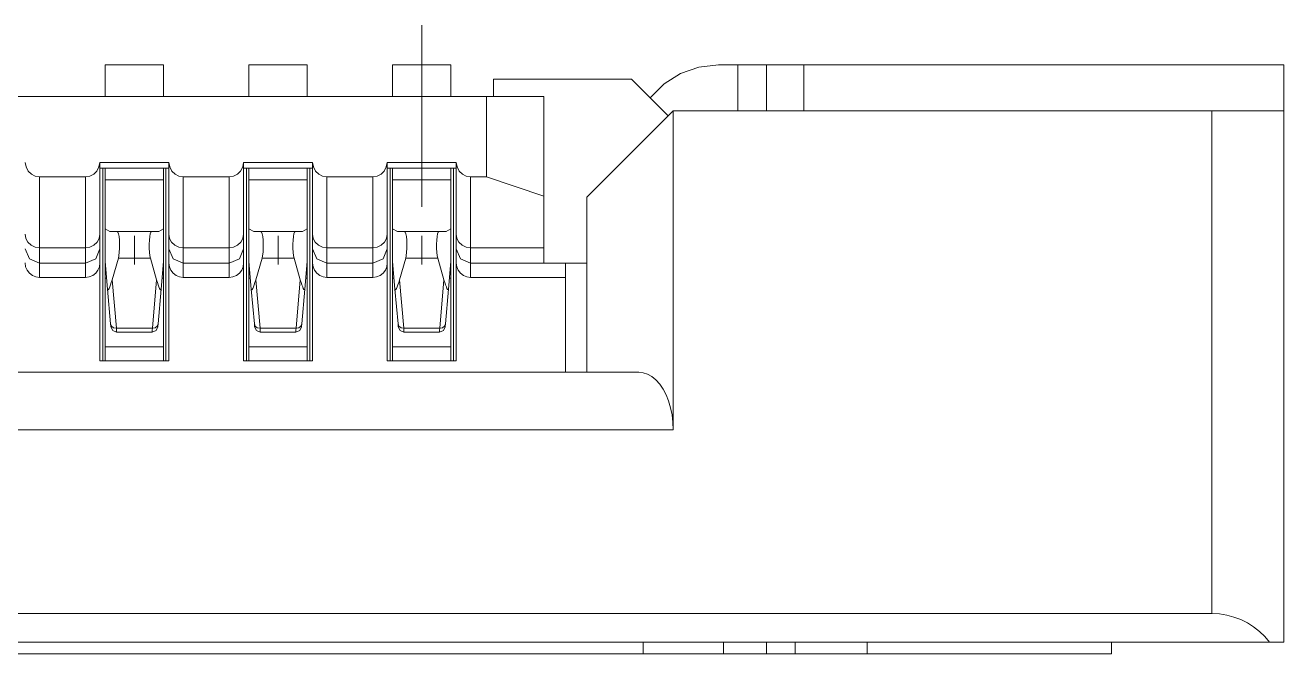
# Model space of a CAD drawing. Extents: x 88 to 882, y -532 to 166.
# Drawn here: x 356.8 to 429.8, y -143.3 to -106.8 of the extents above; entities that cross this region are included whole.
import ezdxf

# ---------------------------------------------------------------- set-up
doc = ezdxf.new("R2010")
doc.units = 0
doc.layers.add('Layer 1', color=7, linetype='BYLAYER', lineweight=5)

msp = doc.modelspace()

# ---------------------------------------------------------------- linework, layer by layer
at = {"layer": 'Layer 1'}
for p, q in [((379.769, -117.34807), (379.769, -106.804)), ((361.41116, -110.93844), (361.411, -109.104)), ((361.41116, -109.1041), (364.795, -109.104)), ((364.79484, -110.93844), (364.795, -109.104)), ((369.74516, -110.93844), (369.745, -109.104)), ((369.74516, -109.10396), (373.129, -109.104)), ((373.12884, -110.93844), (373.129, -109.104)), ((378.07616, -110.93844), (378.076, -109.104)), ((378.07616, -109.10396), (381.46, -109.104)), ((381.45984, -110.93844), (381.46, -109.104)), ((394.783065, -109.609421), (395.848542, -109.233492)), ((395.848542, -109.233492), (396.9844, -109.10389)), ((396.98429, -109.104), (398.102, -109.104)), ((399.767, -109.104), (398.102, -109.104)), ((398.10243, -109.104), (398.102, -111.771)), ((401.935, -109.1036), (399.767, -109.104)), ((399.7678, -109.104), (399.767, -111.771)), ((401.935, -111.7711), (401.935, -109.104)), ((401.9353, -109.104), (429.768, -109.104)), ((429.768, -109.10396), (429.768, -111.771)), ((383.9344, -109.9398), (383.935, -110.938)), ((391.93583, -109.93979), (383.935, -109.939)), ((394.06096, -112.0621), (391.93583, -109.93979)), ((393.022, -111.023), (393.827655, -110.212362)), ((393.827655, -110.212362), (394.783065, -109.609421)), ((383.52, -110.93887), (134.352, -110.938)), ((386.85, -110.938), (383.52, -110.938)), ((383.52, -110.93887), (383.52, -115.604)), ((386.85, -116.73227), (386.85, -110.938)), ((394.35197, -111.7714), (389.351, -116.77237)), ((425.602, -111.771), (394.352, -111.771)), ((394.352, -130.2707), (394.352, -111.771)), ((429.768, -111.7712), (425.602, -111.771)), ((425.6021, -111.771), (425.602, -140.939)), ((429.7678, -142.604), (429.768, -111.771)), ((356.822007, -115.030427), (356.768385, -114.770783)), ((356.943362, -115.264671), (356.822007, -115.030427)), ((357.126806, -115.448115), (356.943362, -115.264671)), ((360.92834, -115.264671), (360.744896, -115.448115)), ((361.049695, -115.030427), (360.92834, -115.264671)), ((361.100495, -114.770783), (361.049695, -115.030427)), ((365.10246, -114.771445), (361.1, -114.771)), ((361.1034, -118.934), (361.103, -114.771)), ((365.1019, -115.104), (361.103, -115.104)), ((361.27, -115.1045), (361.27, -126.272)), ((361.41116, -115.77008), (361.411, -115.104)), ((364.79484, -115.770044), (364.795, -115.104)), ((364.935, -115.1045), (364.936, -126.272)), ((365.1025, -114.77123), (365.102, -118.934)), ((365.156028, -115.030427), (365.102406, -114.770783)), ((365.277383, -115.264671), (365.156028, -115.030427)), ((365.460827, -115.448115), (365.277383, -115.264671)), ((369.259538, -115.264671), (369.076094, -115.448115)), ((369.383716, -115.030427), (369.259538, -115.264671)), ((369.434516, -114.770783), (369.383716, -115.030427)), ((373.43646, -114.771445), (369.434, -114.771)), ((369.435, -118.93377), (369.434, -114.771)), ((373.4361, -115.104), (369.434, -115.104)), ((369.601, -115.1045), (369.601, -126.272)), ((369.74516, -115.77014), (369.745, -115.104)), ((373.12884, -115.770044), (373.129, -115.104)), ((373.269, -115.1045), (373.27, -126.272)), ((373.436, -114.771), (373.436, -118.934)), ((373.487226, -115.030427), (373.436426, -114.770783)), ((373.611404, -115.264671), (373.487226, -115.030427)), ((373.792026, -115.448115), (373.611404, -115.264671)), ((377.593558, -115.264671), (377.410114, -115.448115)), ((377.714913, -115.030427), (377.593558, -115.264671)), ((377.768536, -114.770783), (377.714913, -115.030427)), ((381.77046, -114.771445), (377.768, -114.771)), ((377.769, -118.934), (377.768, -114.771)), ((381.768, -115.104), (377.768, -115.104)), ((377.935, -115.1045), (377.935, -126.272)), ((378.07616, -115.77014), (378.076, -115.104)), ((381.45984, -115.770044), (381.46, -115.104)), ((381.601, -115.1045), (381.601, -126.272)), ((381.767, -114.77123), (381.767, -118.934)), ((381.821246, -115.030427), (381.770446, -114.770783)), ((381.942601, -115.264671), (381.821246, -115.030427)), ((382.126045, -115.448115), (381.942601, -115.264671)), ((357.352584, -115.563826), (357.126806, -115.448115)), ((357.600939, -115.603337), (357.352584, -115.563826)), ((357.60046, -115.603555), (360.268, -115.604)), ((357.601, -119.721), (357.601, -115.604)), ((360.2675, -115.604), (360.268, -119.721)), ((360.519118, -115.563826), (360.26794, -115.603337)), ((360.744896, -115.448115), (360.519118, -115.563826)), ((361.410426, -115.76998), (364.795, -115.77)), ((361.41116, -118.61198), (361.411, -115.77)), ((364.79484, -118.61198), (364.795, -115.77)), ((365.686605, -115.563826), (365.460827, -115.448115)), ((365.93496, -115.603337), (365.686605, -115.563826)), ((365.93446, -115.603555), (368.602, -115.604)), ((365.9347, -119.72162), (365.935, -115.604)), ((368.850316, -115.563826), (368.601961, -115.603337)), ((368.602, -115.604), (368.602, -119.721)), ((369.076094, -115.448115), (368.850316, -115.563826)), ((369.74516, -118.61198), (369.745, -115.77)), ((369.745007, -115.7705), (373.129, -115.77)), ((373.12884, -118.61198), (373.129, -115.77)), ((374.020626, -115.563826), (373.792026, -115.448115)), ((374.268981, -115.603337), (374.020626, -115.563826)), ((374.268, -119.721), (374.269, -115.604)), ((374.26846, -115.603555), (376.936, -115.604)), ((377.184336, -115.563826), (376.935981, -115.603337)), ((376.936, -115.604), (376.936, -119.721)), ((377.410114, -115.448115), (377.184336, -115.563826)), ((378.075424, -115.76997), (381.46, -115.77)), ((378.07616, -118.61198), (378.076, -115.77)), ((381.45984, -118.61198), (381.46, -115.77)), ((382.351823, -115.563826), (382.126045, -115.448115)), ((382.603001, -115.603337), (382.351823, -115.563826)), ((382.60246, -115.603555), (383.52, -115.604)), ((382.603, -119.721), (382.603, -115.604)), ((383.51978, -115.60338), (386.85, -116.73227)), ((386.85, -116.73202), (386.85, -119.721)), ((389.351, -116.77197), (389.351, -126.938)), ((356.768466, -118.934003), (356.810799, -119.176714)), ((361.060943, -119.176712), (361.103276, -118.934001)), ((361.10302, -119.772199), (361.103, -118.934)), ((361.687, -118.77), (361.410422, -118.611956)), ((361.410422, -118.611956), (361.411, -120.509)), ((362.104687, -118.76999), (361.687, -118.77)), ((362.144222, -118.807267), (362.104711, -118.770578)), ((362.105266, -118.77052), (364.1, -118.77)), ((362.180911, -118.908867), (362.144222, -118.807267)), ((362.211956, -119.069734), (362.180911, -118.908867)), ((364.020999, -118.908867), (363.992777, -119.069734)), ((364.057688, -118.807267), (364.020999, -118.908867)), ((364.100021, -118.770578), (364.057688, -118.807267)), ((364.5156, -118.770514), (364.1, -118.77)), ((364.795, -118.61247), (364.5156, -118.770514)), ((364.7942, -118.61206), (364.795, -120.509)), ((365.10198, -118.933801), (365.102, -119.772)), ((365.102173, -118.934002), (365.141684, -119.176713)), ((369.393311, -119.176559), (369.432822, -118.933848)), ((369.4341, -119.772), (369.434, -118.934)), ((370.021, -118.77), (369.744422, -118.611956)), ((369.744422, -118.611956), (369.745, -120.509)), ((370.438509, -118.76999), (370.021, -118.77)), ((370.477978, -118.806353), (370.438467, -118.769664)), ((370.439, -118.77), (372.431, -118.77)), ((370.514667, -118.907953), (370.477978, -118.806353)), ((370.542889, -119.06882), (370.514667, -118.907953)), ((372.354757, -118.907953), (372.326534, -119.06882)), ((372.391446, -118.806353), (372.354757, -118.907953)), ((372.430957, -118.769664), (372.391446, -118.806353)), ((372.8496, -118.770514), (372.431, -118.77)), ((373.129, -118.61247), (372.8496, -118.770514)), ((373.128088, -118.611956), (373.129, -120.509)), ((373.43589, -118.934), (373.436, -119.772)), ((373.436378, -118.934003), (373.475889, -119.176714)), ((377.729055, -119.176714), (377.768566, -118.934003)), ((377.7681, -119.772445), (377.768, -118.934)), ((378.355, -118.77), (378.0756, -118.611956)), ((378.0756, -118.611956), (378.076, -120.509)), ((378.773, -118.7701), (378.355, -118.77)), ((378.812045, -118.807267), (378.772533, -118.770578)), ((378.773089, -118.77052), (380.765, -118.77)), ((378.848733, -118.908867), (378.812045, -118.807267)), ((378.876956, -119.069734), (378.848733, -118.908867)), ((380.688823, -118.908867), (380.657779, -119.069734)), ((380.725512, -118.807267), (380.688823, -118.908867)), ((380.765023, -118.770578), (380.725512, -118.807267)), ((381.183422, -118.770514), (380.765, -118.77)), ((381.46, -118.61247), (381.183422, -118.770514)), ((381.459266, -118.611956), (381.46, -120.509)), ((381.767, -118.93379), (381.767, -119.772)), ((381.767918, -118.934001), (381.810251, -119.176712)), ((356.810799, -119.176714), (356.929332, -119.396847)), ((356.929332, -119.396847), (357.112776, -119.571825)), ((357.112776, -119.571825), (357.344198, -119.684714)), ((357.344198, -119.684714), (357.60102, -119.721403)), ((360.2679, -119.721401), (360.527544, -119.684712)), ((360.527544, -119.684712), (360.758966, -119.571823)), ((360.758966, -119.571823), (360.94241, -119.396845)), ((360.94241, -119.396845), (361.060943, -119.176712)), ((362.231711, -119.275756), (362.211956, -119.069734)), ((362.243, -119.51), (362.231711, -119.275756)), ((362.242762, -119.752), (362.243, -119.51)), ((363.101, -120.68389), (363.101, -119.016)), ((363.970199, -119.275756), (363.961732, -119.51)), ((363.961732, -119.51), (363.962, -119.752)), ((363.992777, -119.069734), (363.970199, -119.275756)), ((365.141684, -119.176713), (365.260217, -119.396846)), ((365.260217, -119.396846), (365.446484, -119.571824)), ((365.446484, -119.571824), (365.677906, -119.684713)), ((365.677906, -119.684713), (365.934728, -119.721402)), ((368.600267, -119.721248), (368.857089, -119.684559)), ((368.857089, -119.684559), (369.088511, -119.57167)), ((369.088511, -119.57167), (369.274778, -119.396692)), ((369.274778, -119.396692), (369.393311, -119.176559)), ((370.565467, -119.274842), (370.542889, -119.06882)), ((370.576756, -119.509086), (370.565467, -119.274842)), ((370.573933, -119.751797), (370.576756, -119.509086)), ((371.435, -120.68389), (371.435, -119.016)), ((372.303957, -119.274842), (372.29549, -119.509086)), ((372.29549, -119.509086), (372.296, -119.752)), ((372.326534, -119.06882), (372.303957, -119.274842)), ((373.475889, -119.176714), (373.594422, -119.396847)), ((373.594422, -119.396847), (373.777866, -119.571825)), ((373.777866, -119.571825), (374.01211, -119.684714)), ((374.01211, -119.684714), (374.268932, -119.721403)), ((376.936011, -119.721403), (377.192833, -119.684714)), ((377.192833, -119.684714), (377.424255, -119.571825)), ((377.424255, -119.571825), (377.610522, -119.396847)), ((377.610522, -119.396847), (377.729055, -119.176714)), ((378.896711, -119.275756), (378.876956, -119.069734)), ((378.908, -119.51), (378.896711, -119.275756)), ((378.907746, -119.752727), (378.908, -119.51)), ((379.769, -120.68389), (379.769, -119.016)), ((380.638023, -119.275756), (380.626735, -119.51)), ((380.626735, -119.51), (380.629557, -119.752711)), ((380.657779, -119.069734), (380.638023, -119.275756)), ((381.810251, -119.176712), (381.928784, -119.396845)), ((381.928784, -119.396845), (382.112228, -119.571823)), ((382.112228, -119.571823), (382.346472, -119.684712)), ((382.346472, -119.684712), (382.603294, -119.721401)), ((357.012214, -120.361231), (356.768445, -119.772445)), ((357.601, -120.605), (357.012214, -120.361231)), ((357.60098, -120.604355), (357.601, -119.721)), ((360.26798, -119.721), (357.601, -119.721)), ((360.85782, -120.360786), (360.267623, -120.604555)), ((360.268, -119.721), (360.268, -120.605)), ((361.103, -119.772), (360.85782, -120.360786)), ((361.103, -120.59891), (361.103, -119.772)), ((362.172999, -120.32838), (361.811755, -121.57016)), ((362.172207, -120.327733), (362.206073, -120.178155)), ((362.1723, -120.32797), (364.03, -120.328)), ((362.206073, -120.178155), (362.228651, -119.9806)), ((362.228651, -119.9806), (362.242762, -119.752)), ((363.962, -119.752), (363.976111, -119.9806)), ((363.976111, -119.9806), (363.998689, -120.178155)), ((363.998689, -120.178155), (364.029733, -120.327733)), ((364.390689, -121.56964), (364.029445, -120.32786)), ((365.1019, -119.77189), (365.102, -120.599)), ((365.346214, -120.361231), (365.102445, -119.772445)), ((365.935, -120.605), (365.346214, -120.361231)), ((365.935, -120.605), (365.935, -119.721)), ((368.60198, -119.721), (365.935, -119.721)), ((368.6012, -119.721), (368.602, -120.605)), ((369.190231, -120.360786), (368.601445, -120.604555)), ((369.434, -119.772), (369.190231, -120.360786)), ((369.4338, -120.598801), (369.434, -119.772)), ((370.507, -120.32838), (370.145756, -121.57016)), ((370.5062, -120.32753), (370.537244, -120.177952)), ((370.507, -120.328), (372.364, -120.328)), ((370.537244, -120.177952), (370.562644, -119.980397)), ((370.562644, -119.980397), (370.573933, -119.751797)), ((372.296, -119.752), (372.307289, -119.9806)), ((372.307289, -119.9806), (372.332689, -120.178155)), ((372.332689, -120.178155), (372.363733, -120.327733)), ((372.724511, -121.56964), (372.363267, -120.32786)), ((373.4366, -119.772), (373.436, -120.599)), ((373.680214, -120.361231), (373.436445, -119.772445)), ((374.269, -120.605), (373.680214, -120.361231)), ((374.269, -120.605), (374.269, -119.721)), ((376.935, -119.721), (374.269, -119.721)), ((377.524231, -120.360786), (376.935445, -120.604555)), ((376.93598, -119.721), (376.936, -120.605)), ((377.768, -119.772), (377.524231, -120.360786)), ((377.76802, -120.59891), (377.768, -119.772)), ((378.840822, -120.32838), (378.479578, -121.57016)), ((378.840013, -120.32846), (378.871057, -120.178882)), ((378.841, -120.32803), (380.698, -120.328)), ((378.871057, -120.178882), (378.893635, -119.981327)), ((378.893635, -119.981327), (378.907746, -119.752727)), ((380.629557, -119.752711), (380.640846, -119.981311)), ((380.640846, -119.981311), (380.663424, -120.178866)), ((380.663424, -120.178866), (380.69729, -120.328444)), ((381.058511, -121.56964), (380.697267, -120.32786)), ((381.767, -119.772), (381.767, -120.599)), ((382.012803, -120.361231), (381.767623, -119.772445)), ((382.603, -120.605), (382.012803, -120.361231)), ((382.60258, -120.604749), (382.603, -119.721)), ((386.85044, -119.72162), (382.603, -119.721)), ((386.84982, -119.7212), (386.85, -120.605)), ((356.76863, -120.598662), (356.796852, -120.815973)), ((356.796852, -120.815973), (356.881519, -121.019173)), ((356.881519, -121.019173), (357.014163, -121.191328)), ((357.6, -121.437), (357.601, -120.605)), ((357.601, -120.605), (360.268, -120.605)), ((360.268, -120.605), (360.268, -121.437)), ((360.857379, -121.191328), (360.990023, -121.019173)), ((360.990023, -121.019173), (361.071867, -120.815973)), ((361.071867, -120.815973), (361.102912, -120.598662)), ((361.1029, -126.27166), (361.103, -120.599)), ((361.410333, -121.479), (361.411, -120.509)), ((361.411, -120.509), (361.552111, -122.11202)), ((364.653156, -122.1115), (364.794267, -120.50848)), ((364.795, -121.479), (364.795, -120.509)), ((365.10189, -126.27166), (365.102, -120.599)), ((365.102617, -120.598662), (365.130839, -120.815973)), ((365.130839, -120.815973), (365.215505, -121.019173)), ((365.215505, -121.019173), (365.348149, -121.191328)), ((365.9342, -120.605), (368.602, -120.605)), ((365.935, -121.437), (365.935, -120.605)), ((368.6012, -120.605), (368.602, -121.437)), ((369.193225, -121.191329), (369.325869, -121.019174)), ((369.325869, -121.019174), (369.407713, -120.815974)), ((369.407713, -120.815974), (369.435936, -120.598663)), ((369.4341, -126.27166), (369.434, -120.599)), ((369.744333, -121.479), (369.745, -120.509)), ((369.745, -120.509), (369.883289, -122.11202)), ((372.986978, -122.1115), (373.128089, -120.50848)), ((373.129, -121.479), (373.129, -120.509)), ((373.43602, -126.27166), (373.436, -120.599)), ((373.436204, -120.598662), (373.464426, -120.815973)), ((373.464426, -120.815973), (373.546271, -121.019173)), ((373.546271, -121.019173), (373.678915, -121.191328)), ((374.2685, -120.605), (376.936, -120.605)), ((374.269, -121.437555), (374.269, -120.605)), ((376.9352, -120.604445), (376.936, -121.437)), ((377.527241, -121.191329), (377.659885, -121.019174)), ((377.659885, -121.019174), (377.741729, -120.815974)), ((377.741729, -120.815974), (377.769951, -120.598663)), ((377.76811, -126.27166), (377.768, -120.599)), ((378.075511, -121.479), (378.076, -120.509)), ((378.076, -120.509), (378.217111, -122.11202)), ((381.318155, -122.1115), (381.459266, -120.50848)), ((381.46, -121.479), (381.46, -120.509)), ((381.76709, -126.27166), (381.767, -120.599)), ((381.767957, -120.598662), (381.796179, -120.815973)), ((381.796179, -120.815973), (381.880845, -121.019173)), ((381.880845, -121.019173), (382.013489, -121.191328)), ((382.603, -120.60453), (386.85, -120.605)), ((382.603, -121.437), (382.603, -120.605)), ((389.3502, -120.6049), (386.85, -120.605)), ((388.1, -120.605), (388.1, -126.938)), ((357.014163, -121.191328), (357.186318, -121.323972)), ((357.186318, -121.323972), (357.386696, -121.408639)), ((357.386696, -121.408639), (357.601185, -121.436861)), ((357.6009, -121.43711), (360.268, -121.437)), ((360.267535, -121.436861), (360.484846, -121.408639)), ((360.484846, -121.408639), (360.685224, -121.323972)), ((360.685224, -121.323972), (360.857379, -121.191328)), ((361.4103, -125.4559), (361.411, -121.479)), ((361.410778, -121.47898), (361.495, -121.479)), ((361.71783, -121.86584), (361.675496, -121.981551)), ((361.762985, -121.727551), (361.71783, -121.86584)), ((361.810963, -121.569507), (361.762985, -121.727551)), ((362.060091, -124.38353), (361.811736, -121.56978)), ((364.391244, -121.56978), (364.145711, -124.38353)), ((364.438451, -121.727551), (364.390473, -121.569507)), ((364.483606, -121.86584), (364.438451, -121.727551)), ((364.528762, -121.981551), (364.483606, -121.86584)), ((364.71018, -121.479844), (364.795, -121.479)), ((364.79484, -125.45551), (364.795, -121.479)), ((365.348149, -121.191328), (365.517482, -121.323972)), ((365.517482, -121.323972), (365.720682, -121.408639)), ((365.720682, -121.408639), (365.935171, -121.436861)), ((365.9342, -121.437), (368.602, -121.437)), ((368.603381, -121.436862), (368.820692, -121.408639)), ((368.820692, -121.408639), (369.02107, -121.323973)), ((369.02107, -121.323973), (369.193225, -121.191329)), ((369.7442, -125.4559), (369.745, -121.479)), ((369.744778, -121.47898), (369.829, -121.479)), ((370.052335, -121.86584), (370.007179, -121.981551)), ((370.09749, -121.727551), (370.052335, -121.86584)), ((370.145468, -121.569507), (370.09749, -121.727551)), ((370.391271, -124.38353), (370.145738, -121.56978)), ((372.725244, -121.56978), (372.479711, -124.38353)), ((372.772956, -121.727551), (372.724978, -121.569507)), ((372.818111, -121.86584), (372.772956, -121.727551)), ((372.863267, -121.981551), (372.818111, -121.86584)), ((373.04135, -121.479844), (373.129, -121.479)), ((373.12884, -125.45551), (373.129, -121.479)), ((373.678915, -121.191328), (373.85107, -121.323972)), ((373.85107, -121.323972), (374.05427, -121.408639)), ((374.05427, -121.408639), (374.268759, -121.436861)), ((374.268, -121.437), (376.936, -121.437)), ((376.937396, -121.436862), (377.151885, -121.40864)), ((377.151885, -121.40864), (377.352263, -121.323973)), ((377.352263, -121.323973), (377.527241, -121.191329)), ((378.076, -125.45551), (378.076, -121.479)), ((378.07616, -121.479844), (378.163, -121.479)), ((378.382813, -121.866567), (378.34048, -121.982278)), ((378.430791, -121.728278), (378.382813, -121.866567)), ((378.478768, -121.570234), (378.430791, -121.728278)), ((378.725271, -124.38353), (378.479738, -121.56978)), ((381.059244, -121.56978), (380.813711, -124.38353)), ((381.106512, -121.728262), (381.058534, -121.570218)), ((381.151667, -121.866551), (381.106512, -121.728262)), ((381.196823, -121.982262), (381.151667, -121.866551)), ((381.37513, -121.47898), (381.46, -121.479)), ((381.45984, -125.45551), (381.46, -121.479)), ((382.013489, -121.191328), (382.185644, -121.323972)), ((382.185644, -121.323972), (382.386022, -121.408639)), ((382.386022, -121.408639), (382.603333, -121.436861)), ((382.602, -121.437199), (388.1, -121.437)), ((361.559785, -122.150884), (361.551319, -122.111373)), ((361.55154, -122.11151), (361.726518, -124.12375)), ((361.576719, -122.156529), (361.559785, -122.150884)), ((361.602119, -122.131129), (361.576719, -122.156529)), ((361.635985, -122.071862), (361.602119, -122.131129)), ((361.675496, -121.981551), (361.635985, -122.071862)), ((364.478178, -124.12375), (364.653156, -122.11151)), ((364.568273, -122.071862), (364.528762, -121.981551)), ((364.599317, -122.131129), (364.568273, -122.071862)), ((364.624717, -122.156529), (364.599317, -122.131129)), ((364.644473, -122.150884), (364.624717, -122.156529)), ((364.652939, -122.111373), (364.644473, -122.150884)), ((369.891468, -122.150884), (369.883002, -122.111373)), ((369.883296, -122.11203), (370.061096, -124.12427)), ((369.911224, -122.156529), (369.891468, -122.150884)), ((369.936624, -122.131129), (369.911224, -122.156529)), ((369.97049, -122.071862), (369.936624, -122.131129)), ((370.007179, -121.981551), (369.97049, -122.071862)), ((372.809936, -124.12427), (372.987736, -122.11203)), ((372.899955, -122.071862), (372.863267, -121.981551)), ((372.933822, -122.131129), (372.899955, -122.071862)), ((372.959222, -122.156529), (372.933822, -122.131129)), ((372.976155, -122.150884), (372.959222, -122.156529)), ((372.987444, -122.111373), (372.976155, -122.150884)), ((378.224769, -122.151611), (378.216302, -122.1121)), ((378.216536, -122.1115), (378.394336, -124.12374)), ((378.244524, -122.157256), (378.224769, -122.151611)), ((378.269924, -122.131856), (378.244524, -122.157256)), ((378.303791, -122.072589), (378.269924, -122.131856)), ((378.34048, -121.982278), (378.303791, -122.072589)), ((381.143176, -124.12374), (381.318154, -122.1115)), ((381.233512, -122.072573), (381.196823, -121.982262)), ((381.267378, -122.13184), (381.233512, -122.072573)), ((381.292778, -122.15724), (381.267378, -122.13184)), ((381.309711, -122.151595), (381.292778, -122.15724)), ((381.318178, -122.112084), (381.309711, -122.151595)), ((361.77661, -124.256554), (361.72581, -124.12391)), ((361.726807, -124.123616), (361.738096, -124.25626)), ((361.738096, -124.25626), (361.74374, -124.298593)), ((361.845336, -124.512983), (361.744089, -124.2992)), ((361.897965, -124.35251), (361.77661, -124.256554)), ((362.063, -124.604), (361.845336, -124.512983)), ((362.058832, -124.383554), (361.897965, -124.35251)), ((362.065009, -124.5048), (362.059364, -124.383445)), ((362.060091, -124.38353), (364.145, -124.384)), ((362.070653, -124.581), (362.065009, -124.5048)), ((362.073476, -124.6064), (362.070653, -124.581)), ((364.128956, -124.60637), (362.074, -124.606)), ((364.130878, -124.581), (364.128056, -124.6064)), ((364.136522, -124.5048), (364.130878, -124.581)), ((364.144989, -124.383445), (364.136522, -124.5048)), ((364.358342, -124.513842), (364.139267, -124.6038)), ((364.302493, -124.35251), (364.144449, -124.383554)), ((364.423848, -124.256554), (364.302493, -124.35251)), ((364.461, -124.299), (364.358342, -124.513842)), ((364.47747, -124.12391), (364.423848, -124.256554)), ((364.461533, -124.298593), (364.464356, -124.25626)), ((364.464356, -124.25626), (364.478467, -124.123616)), ((370.111162, -124.256554), (370.060362, -124.12391)), ((370.060803, -124.123616), (370.072092, -124.25626)), ((370.072092, -124.25626), (370.074914, -124.298593)), ((370.177925, -124.512983), (370.075267, -124.2992)), ((370.232517, -124.35251), (370.111162, -124.256554)), ((370.397, -124.604), (370.177925, -124.512983)), ((370.390561, -124.383554), (370.232517, -124.35251)), ((370.399529, -124.504659), (370.391063, -124.383304)), ((370.391271, -124.38353), (372.479, -124.384)), ((370.405174, -124.580859), (370.399529, -124.504659)), ((370.407996, -124.606259), (370.405174, -124.580859)), ((372.462956, -124.60637), (370.408, -124.606)), ((372.465398, -124.580859), (372.462576, -124.606259)), ((372.471043, -124.504659), (372.465398, -124.580859)), ((372.479509, -124.383304), (372.471043, -124.504659)), ((372.693342, -124.513842), (372.474267, -124.6038)), ((372.637045, -124.35251), (372.479001, -124.383554)), ((372.7584, -124.256554), (372.637045, -124.35251)), ((372.796, -124.299), (372.693342, -124.513842)), ((372.8092, -124.12391), (372.7584, -124.256554)), ((372.795532, -124.298593), (372.798354, -124.25626)), ((372.798354, -124.25626), (372.809643, -124.123616)), ((378.444575, -124.256554), (378.393775, -124.12391)), ((378.394354, -124.124328), (378.402821, -124.256972)), ((378.402821, -124.256972), (378.408465, -124.299305)), ((378.511394, -124.512983), (378.409089, -124.2992)), ((378.56593, -124.35251), (378.444575, -124.256554)), ((378.728, -124.604), (378.511394, -124.512983)), ((378.723974, -124.383554), (378.56593, -124.35251)), ((378.733463, -124.5048), (378.724997, -124.383445)), ((378.725271, -124.38353), (380.813, -124.384)), ((378.739108, -124.581), (378.733463, -124.5048)), ((378.74193, -124.6064), (378.739108, -124.581)), ((380.796778, -124.60637), (378.742, -124.606)), ((380.799326, -124.581), (380.796503, -124.6064)), ((380.802148, -124.5048), (380.799326, -124.581)), ((380.813437, -124.383445), (380.802148, -124.5048)), ((381.024872, -124.513842), (380.805445, -124.6038)), ((380.970459, -124.35251), (380.812415, -124.383554)), ((381.088992, -124.256554), (380.970459, -124.35251)), ((381.13, -124.299), (381.024872, -124.513842)), ((381.142615, -124.12391), (381.088992, -124.256554)), ((381.129085, -124.299305), (381.131907, -124.256972)), ((381.131907, -124.256972), (381.143196, -124.124328)), ((361.41027, -125.45644), (364.795, -125.456)), ((361.41116, -126.27197), (361.411, -125.456)), ((364.79484, -126.271622), (364.795, -125.456)), ((369.74427, -125.45644), (373.129, -125.456)), ((369.74516, -126.27197), (369.745, -125.456)), ((373.12884, -126.271622), (373.129, -125.456)), ((378.07545, -125.45644), (381.46, -125.456)), ((378.076, -126.27197), (378.076, -125.456)), ((381.45984, -126.271622), (381.46, -125.456)), ((365.10189, -126.272), (361.103, -126.272)), ((373.43589, -126.272), (369.434, -126.272)), ((381.768, -126.27146), (377.768, -126.272)), ((392.351, -126.938), (125.518, -126.938)), ((392.350023, -126.938087), (392.612489, -126.966309)), ((392.612489, -126.966309), (392.869311, -127.050976)), ((392.869311, -127.050976), (393.117666, -127.192087)), ((393.117666, -127.192087), (393.35191, -127.383998)), ((393.35191, -127.383998), (393.569221, -127.626709)), ((393.569221, -127.626709), (393.763954, -127.914575)), ((393.763954, -127.914575), (393.938932, -128.241953)), ((393.938932, -128.241953), (394.082865, -128.606019)), ((394.082865, -128.606019), (394.198576, -128.995485)), ((394.198576, -128.995485), (394.283242, -129.407529)), ((394.283242, -129.407529), (394.334042, -129.836506)), ((394.334042, -129.836506), (394.350976, -130.271128)), ((123.518, -130.271), (394.352, -130.271)), ((425.6023, -140.9386), (92.2691, -140.939)), ((425.601376, -140.939128), (426.030353, -140.958883)), ((426.030353, -140.958883), (426.453686, -141.026617)), ((426.453686, -141.026617), (426.868552, -141.136684)), ((426.868552, -141.136684), (427.269307, -141.286262)), ((427.269307, -141.286262), (427.653129, -141.478173)), ((427.653129, -141.478173), (428.017195, -141.709595)), ((428.017195, -141.709595), (428.353039, -141.974884)), ((428.353039, -141.974884), (428.660661, -142.274039)), ((428.660661, -142.274039), (428.934416, -142.604239)), ((88.935, -142.6041), (428.935, -142.604)), ((392.60145, -142.604134), (392.602, -143.273)), ((397.2672, -143.2722), (397.267, -142.604)), ((399.76749, -142.604), (399.767, -143.273)), ((401.4356, -143.2722), (401.435, -142.604)), ((405.6015, -142.604), (405.601, -143.273)), ((419.7688, -143.273), (419.769, -142.604)), ((428.9348, -142.6038), (429.768, -142.604)), ((392.6019, -143.273), (125.269, -143.273)), ((397.26713, -143.273), (392.602, -143.273)), ((399.7673, -143.2731), (397.267, -143.273)), ((399.76707, -143.272866), (401.435, -143.273)), ((405.601, -143.2726), (401.435, -143.273)), ((419.7685, -143.273), (405.601, -143.273))]:
    msp.add_line(p, q, dxfattribs=at)

doc.saveas('drawing.dxf')
